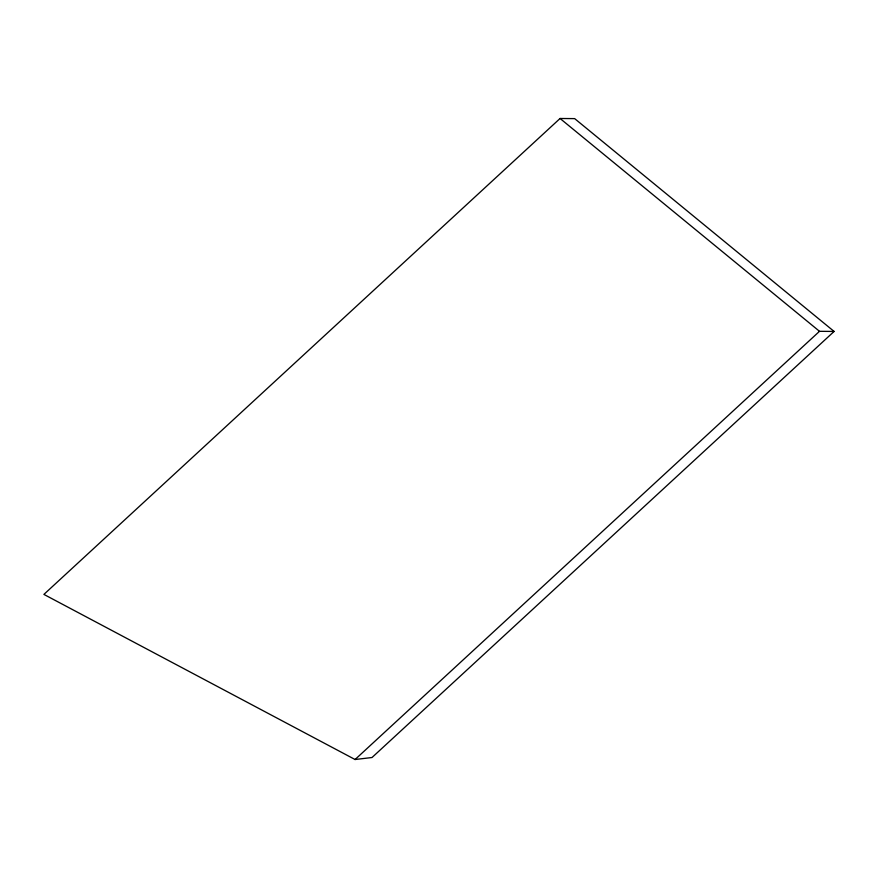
<?xml version="1.0" encoding="UTF-8"?>
<svg xmlns="http://www.w3.org/2000/svg" width="878" height="878" viewBox="0 0 878 878"><rect width="100%" height="100%" fill="white"/><g stroke="black" fill="none" stroke-linecap="round" stroke-linejoin="round"><path stroke-width="1.32" d="M560.065 118.486L43.9 594.406L355.085 759.514L372.009 757.516L834.1 331.445L574.662 118.618L560.065 118.486L819.503 331.313L834.1 331.445M355.085 759.514L819.503 331.313"/></g></svg>
